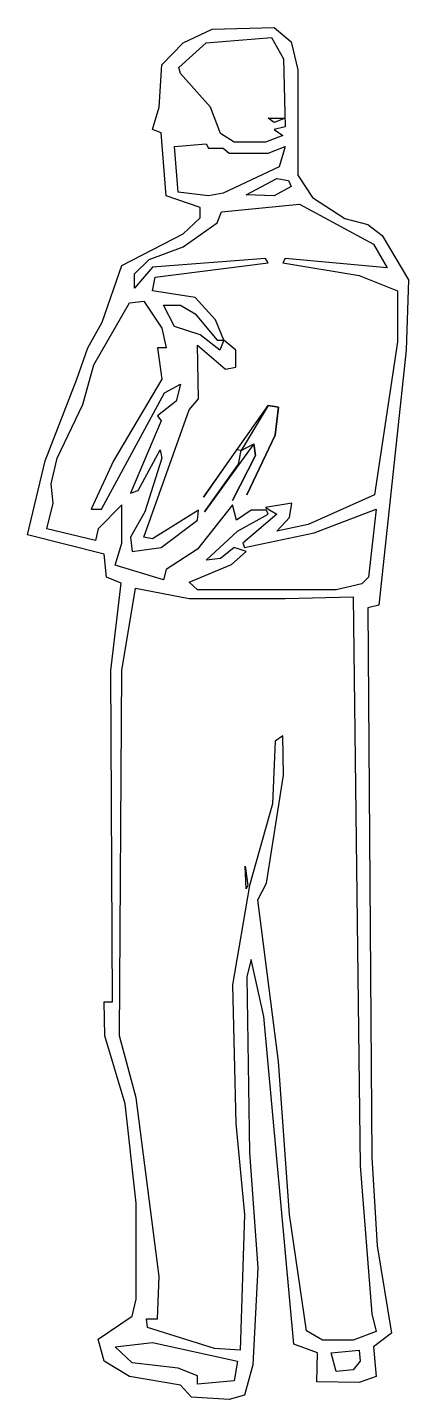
# Model space of a CAD drawing. Extents: x -18.49 to -17.99, y -7 to -5.19.
import ezdxf

# ---------------------------------------------------------------- set-up
doc = ezdxf.new("R2010")
doc.units = 0
doc.header["$MEASUREMENT"] = 0
doc.layers.get('0').update_dxf_attribs({"linetype": 'CONTINUOUS'})

msp = doc.modelspace()

# ---------------------------------------------------------------- linework, layer by layer
at = {"linetype": 'CONTINUOUS'}
for points in [[(-18.2234, -6.9997), (-18.2726, -6.9964), (-18.2871, -6.9807), (-18.3542, -6.9695), (-18.3877, -6.9494), (-18.3956, -6.9204), (-18.3509, -6.8902), (-18.3453, -6.8678), (-18.3453, -6.7414), (-18.3598, -6.6106), (-18.3866, -6.5212), (-18.3877, -6.4765), (-18.3766, -6.4765), (-18.3788, -6.0404), (-18.3654, -5.9253), (-18.3844, -5.9175), (-18.3877, -5.8873), (-18.4884, -5.8616), (-18.4649, -5.7643), (-18.4235, -5.657), (-18.409, -5.6156), (-18.39, -5.582), (-18.3643, -5.5072), (-18.2838, -5.4658), (-18.2614, -5.4445), (-18.2614, -5.4311), (-18.3062, -5.4155), (-18.3128, -5.3327), (-18.324, -5.3283), (-18.3151, -5.2992), (-18.3117, -5.2433), (-18.2838, -5.2142), (-18.2457, -5.1963), (-18.1641, -5.1941), (-18.1418, -5.2131), (-18.1328, -5.25), (-18.1328, -5.3886), (-18.1138, -5.4177), (-18.0713, -5.4456), (-18.0411, -5.4535), (-18.0221, -5.468), (-17.9875, -5.5262), (-17.9908, -5.619), (-18.0266, -5.9544), (-18.0411, -5.9577), (-18.0356, -6.6811), (-18.0289, -6.7974), (-18.0099, -6.9125), (-18.0334, -6.9304), (-18.03, -6.9695), (-18.0523, -6.9774), (-18.1082, -6.9762), (-18.1071, -6.9383), (-18.1384, -6.927), (-18.1775, -6.4955), (-18.1943, -6.4206), (-18.1999, -6.443), (-18.1965, -6.6744), (-18.1854, -6.8265), (-18.1921, -6.9539), (-18.2033, -6.9941), (-18.2234, -6.9997)], [(-18.2167, -5.345), (-18.2346, -5.3338), (-18.248, -5.2992), (-18.2871, -5.2545), (-18.2893, -5.2466), (-18.2536, -5.2142), (-18.1675, -5.2075), (-18.1518, -5.2355), (-18.1496, -5.3249), (-18.1641, -5.3283), (-18.1529, -5.3361), (-18.1753, -5.345), (-18.2167, -5.345)], [(-18.1641, -5.3193), (-18.172, -5.3137), (-18.1496, -5.3137), (-18.1641, -5.3193)], [(-18.1641, -5.3193), (-18.172, -5.3137), (-18.1496, -5.3137), (-18.1641, -5.3193)], [(-18.2502, -5.4155), (-18.2905, -5.411), (-18.2949, -5.3506), (-18.2536, -5.3473), (-18.2502, -5.3529), (-18.2312, -5.3529), (-18.2234, -5.3596), (-18.172, -5.3596), (-18.1496, -5.3506), (-18.1574, -5.3774), (-18.2312, -5.4121), (-18.2502, -5.4155)], [(-18.201, -5.4144), (-18.1608, -5.3931), (-18.1452, -5.3954), (-18.1418, -5.4032), (-18.1641, -5.4155), (-18.201, -5.4144)], [(-18.2647, -5.9342), (-18.2759, -5.9242), (-18.22, -5.9007), (-18.201, -5.8839), (-18.2167, -5.8783), (-18.2346, -5.8929), (-18.2536, -5.8951), (-18.2122, -5.8571), (-18.172, -5.8347), (-18.1742, -5.8292), (-18.1943, -5.8292), (-18.2134, -5.8426), (-18.2189, -5.8224), (-18.2647, -5.8806), (-18.3062, -5.9074), (-18.3095, -5.9208), (-18.3732, -5.9018), (-18.3643, -5.8728), (-18.3643, -5.8224), (-18.3956, -5.8537), (-18.3989, -5.8694), (-18.4627, -5.8537), (-18.4548, -5.8202), (-18.4571, -5.7945), (-18.4492, -5.761), (-18.4157, -5.6905), (-18.4011, -5.638), (-18.3542, -5.5564), (-18.3352, -5.5541), (-18.3117, -5.5899), (-18.3062, -5.6156), (-18.3173, -5.6156), (-18.3117, -5.657), (-18.3755, -5.7643), (-18.4045, -5.828), (-18.3911, -5.828), (-18.3084, -5.6748), (-18.2871, -5.6637), (-18.2927, -5.686), (-18.3173, -5.705), (-18.3128, -5.7118), (-18.3531, -5.8068), (-18.343, -5.8034), (-18.3139, -5.7498), (-18.3117, -5.761), (-18.3341, -5.8314), (-18.3531, -5.8649), (-18.3509, -5.8839), (-18.3128, -5.8783), (-18.2647, -5.8426), (-18.2636, -5.8292), (-18.324, -5.8672), (-18.3352, -5.8649), (-18.2759, -5.6972), (-18.2636, -5.6827), (-18.2647, -5.6122), (-18.2279, -5.6436), (-18.2145, -5.6413), (-18.2145, -5.619), (-18.2301, -5.6055), (-18.2357, -5.619), (-18.2614, -5.5988), (-18.2949, -5.5876), (-18.3095, -5.5597), (-18.2871, -5.5597), (-18.2681, -5.5709), (-18.2391, -5.6055), (-18.2301, -5.6055), (-18.2413, -5.5787), (-18.2681, -5.5496), (-18.324, -5.5407), (-18.3207, -5.5228), (-18.172, -5.5038), (-18.1753, -5.4982), (-18.324, -5.5094), (-18.3475, -5.5373), (-18.3475, -5.5183), (-18.3285, -5.4993), (-18.2838, -5.4826), (-18.2391, -5.4512), (-18.2335, -5.4367), (-18.1306, -5.4266), (-18.0334, -5.4792), (-18.0154, -5.5105), (-18.1496, -5.4982), (-18.1529, -5.5038), (-18.0523, -5.5206), (-18.002, -5.5407), (-18.002, -5.6078), (-18.0322, -5.809), (-18.1194, -5.8482), (-18.1608, -5.8571), (-18.144, -5.8392), (-18.1407, -5.8202), (-18.1753, -5.8258), (-18.1608, -5.8347), (-18.2055, -5.8728), (-18.2033, -5.8783), (-18.1116, -5.8593), (-18.03, -5.828), (-18.04, -5.9175), (-18.049, -5.9264), (-18.0825, -5.9342), (-18.2647, -5.9342)], [(-18.2558, -5.8314), (-18.2111, -5.7688), (-18.2077, -5.7509), (-18.2134, -5.7498), (-18.257, -5.8124), (-18.172, -5.6916), (-18.1585, -5.6939), (-18.163, -5.7308), (-18.1999, -5.809), (-18.163, -5.7308), (-18.1585, -5.6939), (-18.172, -5.6916), (-18.2077, -5.7509), (-18.191, -5.7419), (-18.1888, -5.7576), (-18.2189, -5.8168), (-18.1888, -5.7576), (-18.191, -5.7419), (-18.2558, -5.8314)], [(-18.2424, -6.9326), (-18.3307, -6.9047), (-18.3318, -6.8935), (-18.3173, -6.8935), (-18.3151, -6.8376), (-18.3453, -6.6028), (-18.3676, -6.5212), (-18.3643, -6.0404), (-18.3464, -5.932), (-18.2759, -5.9454), (-18.1496, -5.9454), (-18.0601, -5.9432), (-18.0512, -6.6923), (-18.0356, -6.8868), (-18.03, -6.9103), (-18.0601, -6.9215), (-18.1004, -6.9215), (-18.1217, -6.9092), (-18.144, -6.756), (-18.1585, -6.5548), (-18.1854, -6.3423), (-18.1742, -6.32), (-18.1518, -6.178), (-18.1529, -6.1265), (-18.163, -6.1332), (-18.1664, -6.216), (-18.1965, -6.3233), (-18.2189, -6.4541), (-18.2145, -6.6364), (-18.2033, -6.756), (-18.2089, -6.9349), (-18.2424, -6.9326)], [(-18.201, -6.3278), (-18.2021, -6.2976), (-18.1988, -6.3233), (-18.201, -6.3278)], [(-18.201, -6.3278), (-18.2021, -6.2976), (-18.1988, -6.3233), (-18.201, -6.3278)], [(-18.2647, -6.9796), (-18.2647, -6.9684), (-18.2905, -6.9584), (-18.3509, -6.9516), (-18.3732, -6.9304), (-18.324, -6.9248), (-18.2122, -6.9494), (-18.2167, -6.9751), (-18.2647, -6.9796)], [(-18.0825, -6.9629), (-18.0892, -6.9383), (-18.0523, -6.9349), (-18.0512, -6.9494), (-18.0601, -6.9606), (-18.0825, -6.9629)]]:
    msp.add_lwpolyline(points, dxfattribs=at)

doc.saveas('drawing.dxf')
